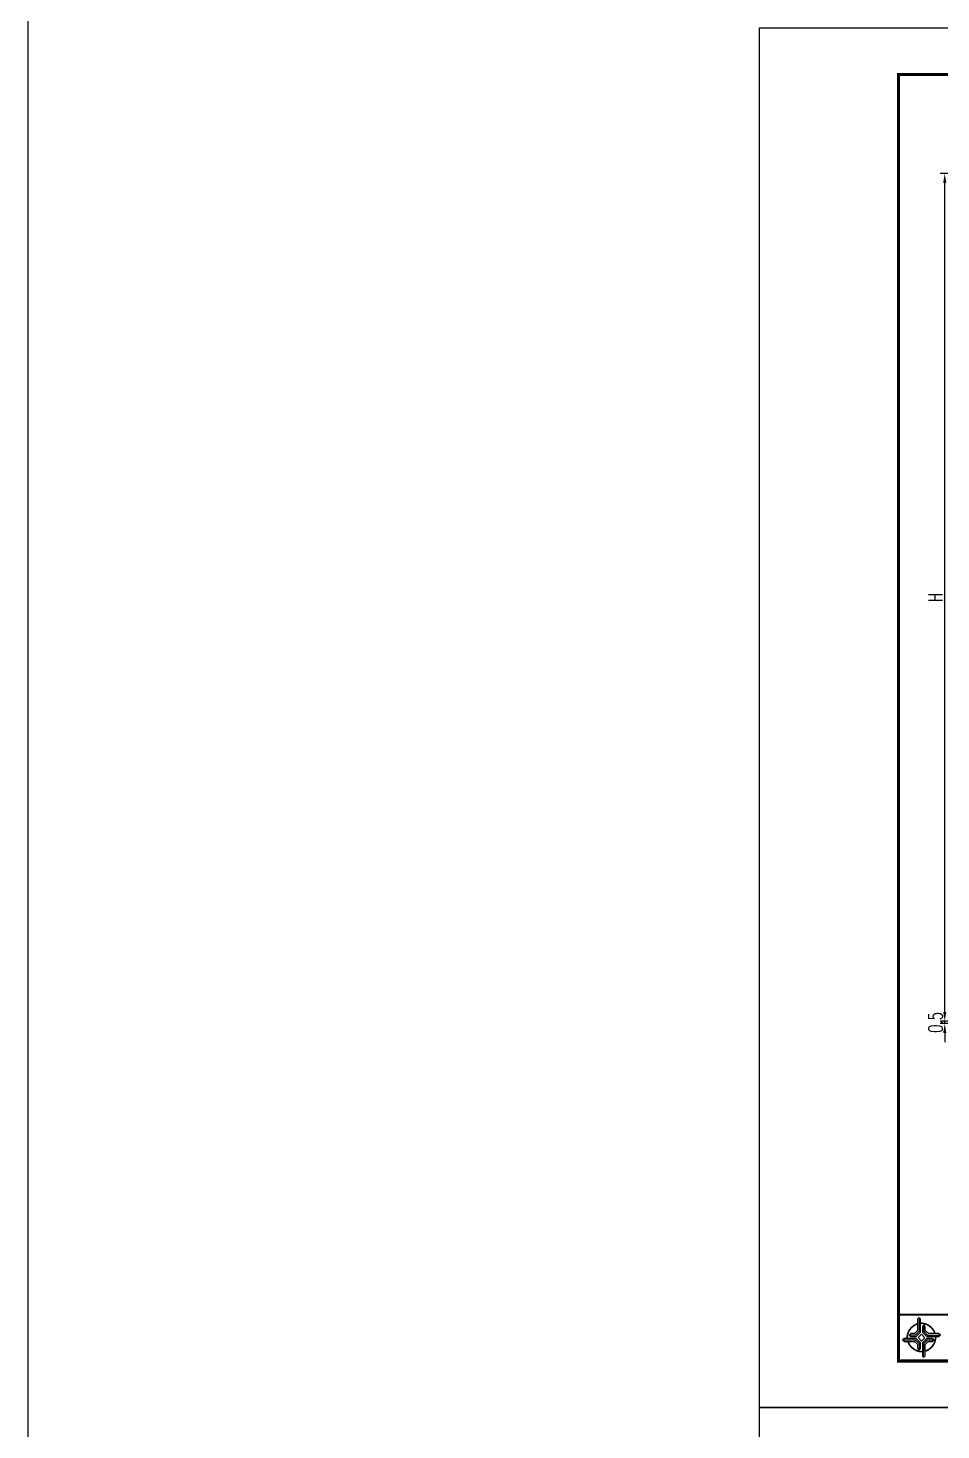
# Model space of a CAD drawing. Extents: x 4349 to 271026, y -15323 to -8945.
# Drawn here: x 4349.4 to 4546.1, y -9664.7 to -9362.9 of the extents above; entities that cross this region are included whole.
import ezdxf

# ---------------------------------------------------------------- set-up
doc = ezdxf.new("R2010")
doc.units = 0
doc.header["$LTSCALE"] = 2
doc.header["$PDMODE"] = 32
doc.header["$PDSIZE"] = 0.3
doc.layers.get('0').update_dxf_attribs({"linetype": 'CONTINUOUS'})
doc.layers.get('DEFPOINTS').update_dxf_attribs({"linetype": 'CONTINUOUS'})
doc.layers.add('图框', color=7, linetype='CONTINUOUS')
doc.layers.add('尺寸标注', color=4, linetype='CONTINUOUS')
doc.styles.get("Standard").update_dxf_attribs({"font": 'simplex1.shx', "width": 0.7, "bigfont": 'hztxt.shx'})
doc.dimstyles.new('1：10', dxfattribs={"dimtxt": 3, "dimasz": 2, "dimexe": 1, "dimexo": 1, "dimgap": 0.5, "dimtad": 1, "dimrnd": 0.0095, "dimdsep": 46, "dimtxsty": 'Standard', "dimcen": 0.09, "dimclrd": 256, "dimclre": 256, "dimadec": 0, "dimazin": 0, "dimtfac": 1, "dimtix": 1, "dimtmove": 2, "dimatfit": 3, "dimfxl": 0, "dimtolj": 1, "dimtzin": 0, "dimarcsym": 0})

# ---------------------------------------------------------------- blocks, each defined once
blk = doc.blocks.new('tb')
at = {"lineweight": -3}
h = blk.add_hatch(color=256, dxfattribs=at)
h.paths.add_polyline_path([(-1.23, -0.13), (-3.78, -0.14), (-4.14, -0.41), (-1.4, -0.44), (-0.56, -1.24), (-0.54, -2.62), (-0.27, -2.2), (-0.26, -1.06)])
h.paths.add_polyline_path([(0.13, -1.08), (0.14, -3.86), (0.41, -4.26), (0.44, -1.24), (1.25, -0.43), (2.66, -0.43), (2.26, -0.16), (1.07, -0.15)])
h.paths.add_polyline_path([(1.08, 0.3), (3.62, 0.3), (4.02, 0.56), (1.25, 0.57), (0.43, 1.39), (0.43, 2.8), (0.16, 2.41), (0.15, 1.24)])
h.paths.add_polyline_path([(-0.28, 1.21), (-0.28, 3.99), (-0.56, 4.39), (-0.57, 1.41), (-1.38, 0.6), (-2.74, 0.56), (-2.33, 0.3), (-1.2, 0.29)])
for p, q in [((-0.56, 4.39), (-0.57, 1.41)), ((-1.38, 0.6), (-2.74, 0.56)), ((-0.57, 1.41), (-1.38, 0.6)), ((0.43, 2.8), (0.43, 1.39)), ((0.43, 1.39), (1.25, 0.57)), ((1.25, 0.57), (4.02, 0.56)), ((-4.14, -0.41), (-1.4, -0.44)), ((-1.4, -0.44), (-0.56, -1.24)), ((-0.56, -1.24), (-0.54, -2.62)), ((0.41, -4.26), (0.44, -1.24)), ((0.44, -1.24), (1.25, -0.43)), ((1.25, -0.43), (2.66, -0.43))]:
    blk.add_line(p, q, dxfattribs=at)
at = {"lineweight": -3, "const_width": 0.35, "flags": 128}
for points in [[(-0.9, 3.02, 0.324167), (-3.16, -0.14)], [(2.88, 0.92, 0.324403), (-0.24, 3.15)], [(0.75, -2.86, 0.325418), (3.02, 0.26)], [(-2.98, -0.76, 0.322976), (0.14, -2.98)]]:
    blk.add_lwpolyline(points, format="xyb", dxfattribs=at)
at = {"lineweight": -3, "flags": 128}
for points in [[(-0.9, 3.99), (-0.9, 1.58), (-1.53, 0.91), (-2.34, 0.91), (-2.74, 0.56), (-2.33, 0.3), (-1.2, 0.29), (-0.28, 1.21), (-0.28, 3.99), (-0.56, 4.39)], [(-0.04, 0.77), (0.68, 0.04), (-0.04, -0.69), (-0.77, 0.05)], [(3.62, 0.92), (1.43, 0.92), (0.77, 1.54), (0.77, 2.38), (0.43, 2.8), (0.16, 2.41), (0.15, 1.24), (1.08, 0.3), (3.62, 0.3), (4.02, 0.56)], [(-3.73, -0.76), (-1.54, -0.76), (-0.89, -1.39), (-0.89, -2.21), (-0.54, -2.62), (-0.27, -2.2), (-0.26, -1.06), (-1.23, -0.13), (-3.78, -0.14), (-4.14, -0.41)], [(0.75, -3.85), (0.75, -1.43), (1.4, -0.78), (2.26, -0.78), (2.66, -0.43), (2.26, -0.16), (1.07, -0.15), (0.13, -1.08), (0.14, -3.86), (0.41, -4.26)]]:
    blk.add_lwpolyline(points, close=True, dxfattribs=at)
blk = doc.blocks.new('*D51')
at = {"layer": 'DEFPOINTS', "color": 0, "linetype": 'Continuous'}
for p in [(4546.88, -9576.71), (4555.55, -9576.71), (4555.55, -9577.21)]:
    blk.add_point(p, dxfattribs=at)
at = {"layer": '尺寸标注', "linetype": 'Continuous', "lineweight": -2}
for p, q in [((4546.88, -9574.71), (4546.88, -9572.71)), ((4552.88, -9576.71), (4545.88, -9576.71)), ((4546.88, -9577.21), (4546.88, -9576.71)), ((4552.88, -9577.21), (4545.88, -9577.21)), ((4546.88, -9579.21), (4546.88, -9581.21))]:
    blk.add_line(p, q, dxfattribs=at)
at = {"layer": '尺寸标注', "linetype": 'Continuous'}
for points in [[(4546.55, -9574.71), (4547.22, -9574.71), (4546.88, -9576.71)], [(4546.55, -9579.21), (4547.22, -9579.21), (4546.88, -9577.21)]]:
    blk.add_solid(points, dxfattribs=at)
at = {"layer": '尺寸标注', "color": 0, "linetype": 'Continuous', "insert": (4544.88, -9576.96), "char_height": 3, "attachment_point": 5, "rotation": 90}
blk.add_mtext('\\A1;0.5', dxfattribs=at)
blk = doc.blocks.new('*D52')
at = {"layer": 'DEFPOINTS', "color": 0, "linetype": 'Continuous'}
for p in [(4546.88, -9394.21), (4560.88, -9394.21), (4546.88, -9576.71)]:
    blk.add_point(p, dxfattribs=at)
at = {"layer": '尺寸标注', "linetype": 'Continuous', "lineweight": -2}
for p, q in [((4552.88, -9394.21), (4545.88, -9394.21)), ((4546.88, -9574.71), (4546.88, -9396.21)), ((4546.88, -9576.71), (4545.88, -9576.71))]:
    blk.add_line(p, q, dxfattribs=at)
at = {"layer": '尺寸标注', "linetype": 'Continuous'}
for points in [[(4546.55, -9396.21), (4547.22, -9396.21), (4546.88, -9394.21)], [(4546.55, -9574.71), (4547.22, -9574.71), (4546.88, -9576.71)]]:
    blk.add_solid(points, dxfattribs=at)
at = {"layer": '尺寸标注', "color": 0, "linetype": 'Continuous', "insert": (4544.88, -9485.46), "char_height": 3, "attachment_point": 5, "rotation": 90}
blk.add_mtext('\\A1;H', dxfattribs=at)
blk = doc.blocks.new('12345')
at = {"layer": '图框'}
blk.add_lwpolyline([(4926.93, -9362.88), (4926.93, -9065.88), (4506.93, -9065.88), (4506.93, -9362.88)], close=True, dxfattribs=at)

msp = doc.modelspace()

# ---------------------------------------------------------------- linework, layer by layer
at = {"layer": '图框', "linetype": 'Continuous'}
msp.add_lwpolyline([(4349.44171, -8945.38857), (7922.30761, -8945.38857), (7922.30761, -10336.07826), (4349.44171, -10336.07826)], close=True, dxfattribs=at)
at = {"layer": '图框'}
for points, const_width in [([(4916.92857, -9372.88068), (4536.92857, -9372.88068), (4536.92858, -9649.88068), (4916.92858, -9649.88068), (4916.92857, -9372.88068)], 0.7), ([(4536.92858, -9639.88068), (4916.92858, -9639.88068)], 0.4)]:
    msp.add_lwpolyline(points, dxfattribs=dict(at, const_width=const_width))

# ---------------------------------------------------------------- block references
at = {"layer": '图框', "linetype": 'Continuous'}
for p in [(0, -297), (0, -594)]:
    msp.add_blockref('12345', p, dxfattribs=at)
at = {"layer": '图框', "lineweight": -3}
msp.add_blockref('tb', (4541.92431, -9644.87535), dxfattribs=at)

# ---------------------------------------------------------------- dimensions: what is measured, and where the dimension line sits
at = {"layer": '尺寸标注', "linetype": 'Continuous'}
dim = msp.add_linear_dim(base=(4546.88178, -9394.20806), p1=(4546.88178, -9576.70806), p2=(4560.88405, -9394.20806), angle=90, text='H', dimstyle='1：10', dxfattribs=at)
dim.commit()
dim.dimension.update_dxf_attribs({"geometry": '*D52', "text_midpoint": (4544.88178, -9485.45806)})
dim = msp.add_linear_dim(base=(4546.88178, -9576.70806), p1=(4555.54655, -9577.20806), p2=(4555.54655, -9576.70806), angle=90, dimstyle='1：10', dxfattribs=at)
dim.commit()
dim.dimension.update_dxf_attribs({"geometry": '*D51', "text_midpoint": (4544.88178, -9576.95806)})

doc.saveas('drawing.dxf')
